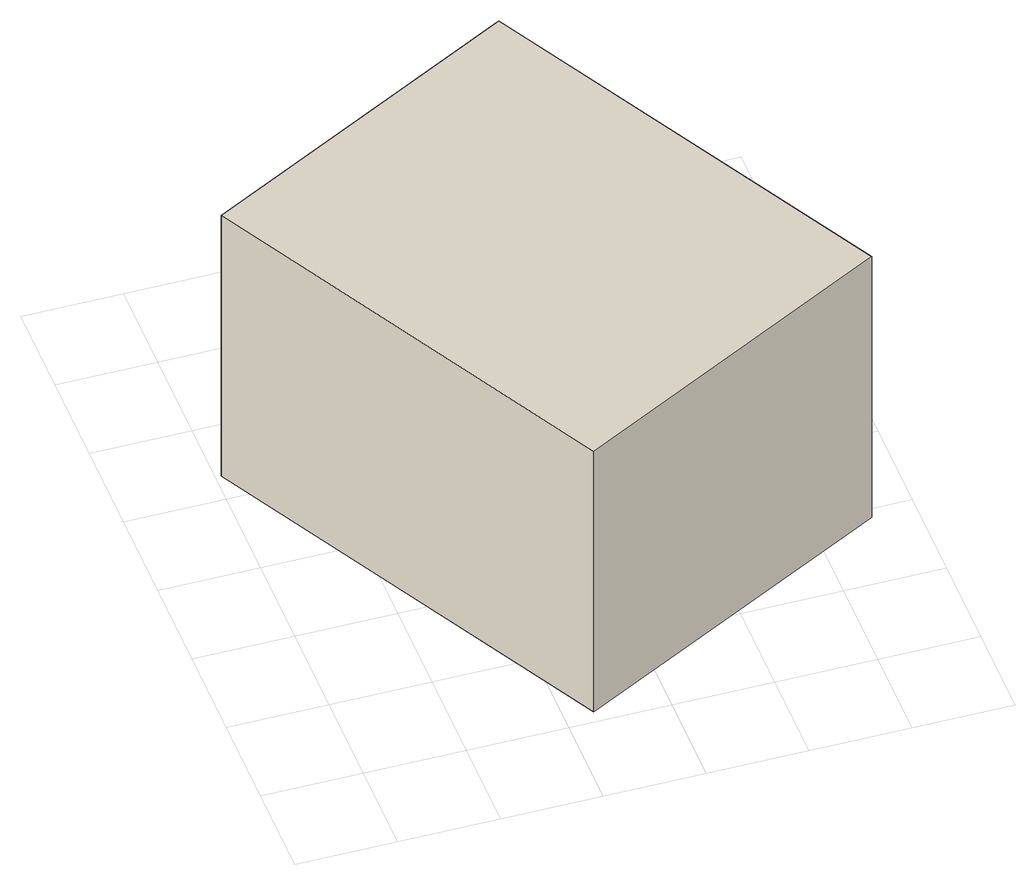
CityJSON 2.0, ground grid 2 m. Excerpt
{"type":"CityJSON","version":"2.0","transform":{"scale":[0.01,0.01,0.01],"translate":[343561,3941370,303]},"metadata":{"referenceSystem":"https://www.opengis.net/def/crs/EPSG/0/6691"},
"CityObjects":{
"building1":{"type":"Building","attributes":{"usage":"452","measuredHeight":6.7,"storeysAboveGround":2,"BuildingIDAttribute.prefecture":"14","BuildingIDAttribute.city":"14151","BuildingDetailAttribute.totalFloorArea":134.93,"BuildingDetailAttribute.buildingFootprintArea":67.47,"BuildingDetailAttribute.buildingStructureType":"610","BuildingDetailAttribute.buildingStructureOrgType":"2","BuildingDetailAttribute.orgUsage":"193","BuildingDetailAttribute.surveyYear":2015},"geometry":[{"type":"Solid","lod":"1","boundaries":[[[[0,1,2,3]],[[2,4,5,3]],[[1,6,4,2]],[[0,7,6,1]],[[3,5,7,0]],[[4,6,7,5]]]]}]}
},
"vertices":[
[11,864,88],[667,1214,88],[1113,377,88],[457,27,88],[1113,377,732],[457,27,732],[667,1214,732],[11,864,732]
]}
